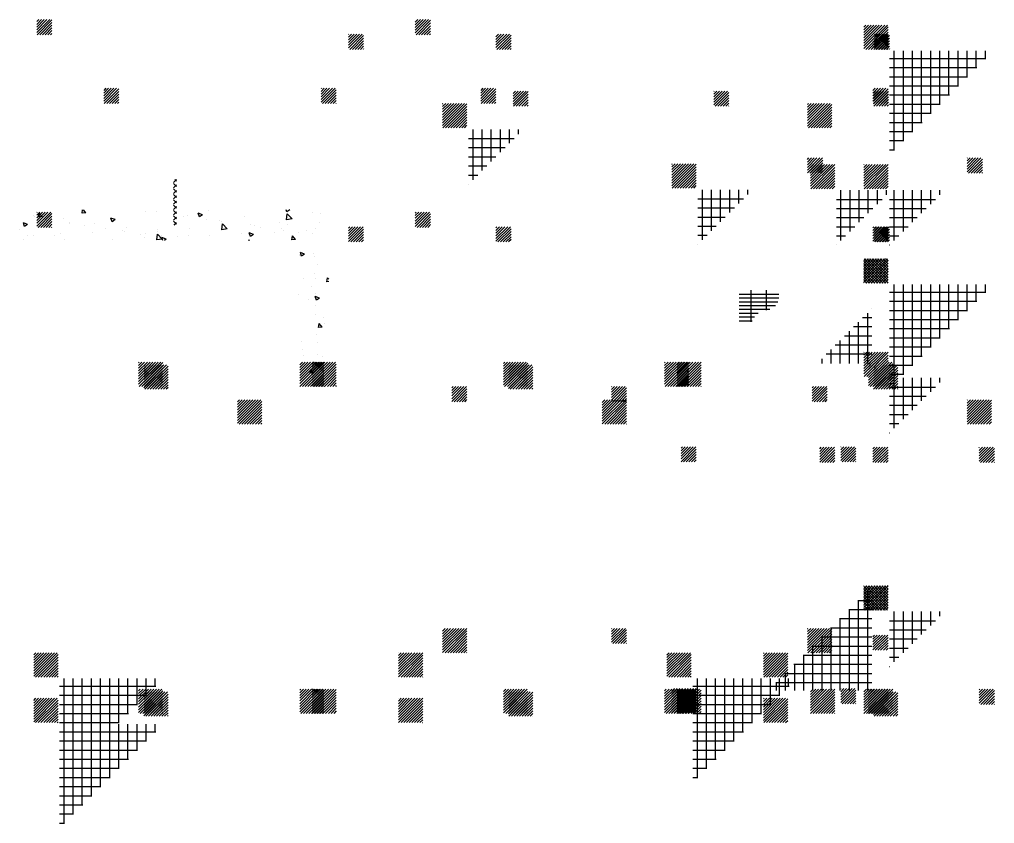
# Paper-space layout 'Layout1' of a CAD drawing. Extents: x -51516 to 7058931, y -29255 to 5150000.
# Drawn here: x -4208 to 11825, y 33993 to 47205 of the extents above; entities that cross this region are included whole.
import ezdxf

# ---------------------------------------------------------------- set-up
doc = ezdxf.new("R2010")
doc.units = 0
doc.header["$LTSCALE"] = 1000
doc.layers.get('0').update_dxf_attribs({"linetype": 'CONTINUOUS'})
doc.layers.add('COL', color=3, linetype='CONTINUOUS')

# ---------------------------------------------------------------- blocks, each defined once
blk = doc.blocks.new('*X')
at = {"color": 0}
for p, q in [((50500, 51472), (50528, 51500)), ((50550, 51450), (50500, 51500)), ((50500, 51384), (50550, 51434)), ((50550, 51362), (50500, 51412)), ((50500, 51295), (50550, 51345)), ((50550, 51273), (50500, 51323)), ((50500, 51207), (50550, 51257)), ((50550, 51185), (50500, 51235)), ((50500, 51119), (50550, 51169)), ((50550, 51097), (50500, 51147)), ((48641, 51000), (48688, 50968)), ((48688, 50968), (48699, 51000)), ((49970, 50993), (49970, 50993)), ((50500, 51030), (50550, 51080)), ((50550, 51008), (50500, 51058)), ((50500, 50942), (50550, 50992)), ((51995, 50955), (52033, 51000)), ((52055, 50950), (52046, 51000)), ((48127, 50948), (48127, 50948)), ((48272, 50954), (48272, 50954)), ((48602, 50854), (48680, 50935)), ((48602, 50854), (48691, 50840)), ((48691, 50840), (48680, 50935)), ((49386, 50893), (49386, 50893)), ((49798, 50830), (49798, 50830)), ((50006, 50836), (50006, 50836)), ((50076, 50921), (50146, 50948)), ((50076, 50921), (50126, 50888)), ((50126, 50888), (50146, 50948)), ((50318, 50905), (50318, 50905)), ((50385, 50886), (50385, 50886)), ((50550, 50920), (50500, 50970)), ((50500, 50854), (50550, 50904)), ((50550, 50831), (50500, 50881)), ((50831, 50976), (50831, 50976)), ((51017, 50969), (51017, 50969)), ((51513, 50841), (51583, 50868)), ((51513, 50841), (51563, 50808)), ((51563, 50808), (51583, 50868)), ((51995, 50955), (52055, 50950)), ((52357, 50852), (52357, 50852)), ((52713, 50892), (52761, 50950)), ((52713, 50892), (52772, 50887)), ((52772, 50887), (52761, 50950)), ((52844, 50897), (52844, 50897)), ((52862, 50916), (52862, 50916)), ((48148, 50789), (48148, 50789)), ((48220, 50693), (48220, 50693)), ((48681, 50767), (48681, 50767)), ((48746, 50670), (48746, 50670)), ((48780, 50696), (48780, 50696)), ((48803, 50793), (48803, 50793)), ((49124, 50720), (49124, 50720)), ((49215, 50744), (49215, 50744)), ((49293, 50766), (49293, 50766)), ((49670, 50689), (49748, 50770)), ((49670, 50689), (49759, 50675)), ((49759, 50675), (49748, 50770)), ((49749, 50721), (49749, 50721)), ((49756, 50803), (49756, 50803)), ((50283, 50699), (50283, 50699)), ((50500, 50765), (50550, 50815)), ((50543, 50750), (50500, 50793)), ((50817, 50676), (50817, 50676)), ((51324, 50707), (51324, 50707)), ((51678, 50697), (51678, 50697)), ((51843, 50782), (51843, 50782)), ((52014, 50741), (52014, 50741)), ((52261, 50797), (52261, 50797)), ((52264, 50774), (52264, 50774)), ((52643, 50824), (52643, 50824)), ((52950, 50761), (53020, 50788)), ((52950, 50761), (53000, 50728)), ((53000, 50728), (53020, 50788)), ((53084, 50678), (53084, 50678)), ((48260, 50621), (48260, 50621)), ((48358, 50655), (48358, 50655)), ((48495, 50637), (48495, 50637)), ((48548, 50517), (48596, 50574)), ((48548, 50517), (48608, 50511)), ((48608, 50511), (48596, 50574)), ((48892, 50632), (48892, 50632)), ((49236, 50599), (49306, 50626)), ((49236, 50599), (49285, 50565)), ((49285, 50565), (49306, 50626)), ((49304, 50500), (49313, 50511)), ((49315, 50500), (49313, 50511)), ((49426, 50610), (49426, 50610)), ((49960, 50587), (49960, 50587)), ((50305, 50573), (50305, 50573)), ((50494, 50565), (50494, 50565)), ((50673, 50519), (50743, 50546)), ((50673, 50519), (50701, 50500)), ((50727, 50500), (50743, 50546)), ((50737, 50523), (50815, 50604)), ((50737, 50523), (50826, 50509)), ((50753, 50575), (50753, 50575)), ((50826, 50509), (50815, 50604)), ((50819, 50643), (50819, 50643)), ((51004, 50608), (51004, 50608)), ((51028, 50542), (51028, 50542)), ((51095, 50597), (51095, 50597)), ((51351, 50654), (51351, 50654)), ((51383, 50658), (51383, 50658)), ((51561, 50519), (51561, 50519)), ((51884, 50631), (51884, 50631)), ((52345, 50519), (52345, 50519)), ((52418, 50609), (52418, 50609)), ((52501, 50577), (52501, 50577)), ((52850, 50583), (52850, 50583)), ((52952, 50586), (52952, 50586)), ((53012, 50512), (53012, 50512)), ((8800, 49812), (9188, 50200)), ((8800, 49856), (9144, 50200)), ((8800, 49901), (9099, 50200)), ((8800, 49945), (9055, 50200)), ((8800, 49989), (9011, 50200)), ((8800, 50033), (8967, 50200)), ((8800, 50077), (8923, 50200)), ((8800, 50122), (8878, 50200)), ((8800, 50166), (8834, 50200)), ((14800, 49802), (15198, 50200)), ((14800, 49846), (15154, 50200)), ((14800, 49890), (15110, 50200)), ((14800, 49934), (15066, 50200)), ((14800, 49979), (15021, 50200)), ((14800, 50023), (14977, 50200)), ((14800, 50067), (14933, 50200)), ((14800, 50111), (14889, 50200)), ((14800, 50155), (14845, 50200)), ((14800, 50200), (14800, 50200)), ((20800, 49836), (21164, 50200)), ((20800, 49880), (21120, 50200)), ((20800, 49924), (21076, 50200)), ((20800, 49968), (21032, 50200)), ((20800, 50012), (20988, 50200)), ((20800, 50057), (20943, 50200)), ((20800, 50101), (20899, 50200)), ((20800, 50145), (20855, 50200)), ((20800, 50189), (20811, 50200)), ((20809, 49800), (21200, 50191)), ((26800, 49825), (27175, 50200)), ((26800, 49869), (27131, 50200)), ((26800, 49914), (27086, 50200)), ((26800, 49958), (27042, 50200)), ((26800, 50002), (26998, 50200)), ((26800, 50046), (26954, 50200)), ((26800, 50090), (26910, 50200)), ((26800, 50135), (26865, 50200)), ((26800, 50179), (26821, 50200)), ((32800, 49815), (33185, 50200)), ((32800, 49859), (33141, 50200)), ((32800, 49903), (33097, 50200)), ((32800, 49947), (33053, 50200)), ((32800, 49992), (33008, 50200)), ((32800, 50036), (32964, 50200)), ((32800, 50080), (32920, 50200)), ((32800, 50124), (32876, 50200)), ((32800, 50168), (32832, 50200)), ((38800, 49804), (39196, 50200)), ((38800, 49849), (39151, 50200)), ((38800, 49893), (39107, 50200)), ((38800, 49937), (39063, 50200)), ((38800, 49981), (39019, 50200)), ((38800, 50025), (38975, 50200)), ((38800, 50070), (38930, 50200)), ((38800, 50114), (38886, 50200)), ((38800, 50158), (38842, 50200)), ((48232, 50243), (48232, 50243)), ((48248, 50288), (48248, 50288)), ((48395, 50276), (48465, 50303)), ((48395, 50276), (48445, 50243)), ((48445, 50243), (48465, 50303)), ((48482, 50258), (48482, 50258)), ((48483, 50276), (48483, 50276)), ((8832, 49800), (9200, 50168)), ((8876, 49800), (9200, 50124)), ((8920, 49800), (9200, 50080)), ((8965, 49800), (9200, 50035)), ((14842, 49800), (15200, 50158)), ((14887, 49800), (15200, 50113)), ((14931, 49800), (15200, 50069)), ((14975, 49800), (15200, 50025)), ((20853, 49800), (21200, 50147)), ((20897, 49800), (21200, 50103)), ((20941, 49800), (21200, 50059)), ((26819, 49800), (27200, 50181)), ((26863, 49800), (27200, 50137)), ((26907, 49800), (27200, 50093)), ((26952, 49800), (27200, 50048)), ((32829, 49800), (33200, 50171)), ((32874, 49800), (33200, 50126)), ((32918, 49800), (33200, 50082)), ((32962, 49800), (33200, 50038)), ((38840, 49800), (39200, 50160)), ((38884, 49800), (39200, 50116)), ((38928, 49800), (39200, 50072)), ((38972, 49800), (39200, 50028)), ((48179, 50096), (48179, 50096)), ((9009, 49800), (9200, 49991)), ((9053, 49800), (9200, 49947)), ((9097, 49800), (9200, 49903)), ((15019, 49800), (15200, 49981)), ((15063, 49800), (15200, 49937)), ((15108, 49800), (15200, 49892)), ((20985, 49800), (21200, 50015)), ((21030, 49800), (21200, 49970)), ((21074, 49800), (21200, 49926)), ((21118, 49800), (21200, 49882)), ((26996, 49800), (27200, 50004)), ((27040, 49800), (27200, 49960)), ((27084, 49800), (27200, 49916)), ((27128, 49800), (27200, 49872)), ((33006, 49800), (33200, 49994)), ((33050, 49800), (33200, 49950)), ((33095, 49800), (33200, 49905)), ((39017, 49800), (39200, 49983)), ((39061, 49800), (39200, 49939)), ((39105, 49800), (39200, 49895)), ((48000, 49864), (48017, 49885)), ((48029, 49822), (48017, 49885)), ((48220, 49881), (48220, 49881)), ((48236, 49955), (48236, 49955)), ((48418, 49877), (48418, 49877)), ((9141, 49800), (9200, 49859)), ((9186, 49800), (9200, 49814)), ((9300, 48143), (9300, 49775)), ((9450, 48293), (9450, 49775)), ((9600, 48443), (9600, 49775)), ((9750, 48593), (9750, 49775)), ((9900, 48743), (9900, 49775)), ((10050, 48893), (10050, 49775)), ((10200, 49043), (10200, 49775)), ((10350, 49193), (10350, 49775)), ((10500, 49343), (10500, 49775)), ((10650, 49493), (10650, 49775)), ((10800, 49643), (10800, 49775)), ((15152, 49800), (15200, 49848)), ((15196, 49800), (15200, 49804)), ((21162, 49800), (21200, 49838)), ((27173, 49800), (27200, 49827)), ((33139, 49800), (33200, 49861)), ((33183, 49800), (33200, 49817)), ((39149, 49800), (39200, 49851)), ((39193, 49800), (39200, 49807)), ((48000, 49824), (48029, 49822)), ((48288, 49747), (48288, 49747)), ((9225, 49650), (10807, 49650)), ((48152, 49551), (48222, 49578)), ((48152, 49551), (48202, 49518)), ((48202, 49518), (48222, 49578)), ((48224, 49622), (48224, 49622)), ((48499, 49613), (48499, 49613)), ((9225, 49500), (10657, 49500)), ((48217, 49427), (48217, 49427)), ((48335, 49537), (48335, 49537)), ((9225, 49350), (10507, 49350)), ((48089, 49239), (48089, 49239)), ((48212, 49289), (48212, 49289)), ((9225, 49200), (10357, 49200)), ((48072, 49142), (48072, 49142)), ((48108, 49075), (48156, 49132)), ((48108, 49075), (48168, 49070)), ((48168, 49070), (48156, 49132)), ((9225, 49050), (10207, 49050)), ((48199, 48957), (48199, 48957)), ((9225, 48900), (10057, 48900)), ((9225, 48750), (9907, 48750)), ((48176, 48830), (48176, 48830)), ((48441, 48831), (48441, 48831)), ((9225, 48600), (9757, 48600)), ((48105, 48594), (48105, 48594)), ((48187, 48624), (48187, 48624)), ((48415, 48610), (48415, 48610)), ((48428, 48705), (48428, 48705)), ((9225, 48450), (9607, 48450)), ((48178, 48437), (48178, 48437)), ((48428, 48470), (48428, 48470)), ((9225, 48300), (9457, 48300)), ((48247, 48323), (48295, 48380)), ((48247, 48323), (48307, 48317)), ((48307, 48317), (48295, 48380)), ((9225, 48150), (9307, 48150)), ((8800, 44465), (9160, 44825)), ((8800, 44509), (9116, 44825)), ((8800, 44553), (9072, 44825)), ((8800, 44597), (9028, 44825)), ((8800, 44641), (8984, 44825)), ((8800, 44686), (8939, 44825)), ((8800, 44730), (8895, 44825)), ((8800, 44774), (8851, 44825)), ((8800, 44818), (8807, 44825)), ((8804, 44425), (9200, 44821)), ((8849, 44425), (9200, 44776)), ((14800, 44454), (15171, 44825)), ((14800, 44498), (15127, 44825)), ((14800, 44543), (15082, 44825)), ((14800, 44587), (15038, 44825)), ((14800, 44631), (14994, 44825)), ((14800, 44675), (14950, 44825)), ((14800, 44719), (14906, 44825)), ((14800, 44764), (14861, 44825)), ((14800, 44808), (14817, 44825)), ((14815, 44425), (15200, 44810)), ((14859, 44425), (15200, 44766)), ((20800, 44444), (21181, 44825)), ((20800, 44488), (21137, 44825)), ((20800, 44532), (21093, 44825)), ((20800, 44576), (21049, 44825)), ((20800, 44621), (21004, 44825)), ((20800, 44665), (20960, 44825)), ((20800, 44709), (20916, 44825)), ((20800, 44753), (20872, 44825)), ((20800, 44797), (20828, 44825)), ((20825, 44425), (21200, 44800)), ((20870, 44425), (21200, 44755)), ((26800, 44433), (27192, 44825)), ((26800, 44478), (27147, 44825)), ((26800, 44522), (27103, 44825)), ((26800, 44566), (27059, 44825)), ((26800, 44610), (27015, 44825)), ((26800, 44654), (26971, 44825)), ((26800, 44699), (26926, 44825)), ((26800, 44743), (26882, 44825)), ((26800, 44787), (26838, 44825)), ((26836, 44425), (27200, 44789)), ((26880, 44425), (27200, 44745)), ((32800, 44467), (33158, 44825)), ((32800, 44511), (33114, 44825)), ((32800, 44556), (33069, 44825)), ((32800, 44600), (33025, 44825)), ((32800, 44644), (32981, 44825)), ((32800, 44688), (32937, 44825)), ((32800, 44732), (32893, 44825)), ((32800, 44777), (32848, 44825)), ((32800, 44821), (32804, 44825)), ((32802, 44425), (33200, 44823)), ((32846, 44425), (33200, 44779)), ((32890, 44425), (33200, 44735)), ((38800, 44457), (39168, 44825)), ((38800, 44501), (39124, 44825)), ((38800, 44545), (39080, 44825)), ((38800, 44589), (39036, 44825)), ((38800, 44634), (38991, 44825)), ((38800, 44678), (38947, 44825)), ((38800, 44722), (38903, 44825)), ((38800, 44766), (38859, 44825)), ((38800, 44810), (38815, 44825)), ((38812, 44425), (39200, 44813)), ((38857, 44425), (39200, 44768)), ((8893, 44425), (9200, 44732)), ((8937, 44425), (9200, 44688)), ((8981, 44425), (9200, 44644)), ((9025, 44425), (9200, 44600)), ((14903, 44425), (15200, 44722)), ((14947, 44425), (15200, 44678)), ((14992, 44425), (15200, 44633)), ((15036, 44425), (15200, 44589)), ((20914, 44425), (21200, 44711)), ((20958, 44425), (21200, 44667)), ((21002, 44425), (21200, 44623)), ((21046, 44425), (21200, 44579)), ((26924, 44425), (27200, 44701)), ((26968, 44425), (27200, 44657)), ((27012, 44425), (27200, 44613)), ((32935, 44425), (33200, 44690)), ((32979, 44425), (33200, 44646)), ((33023, 44425), (33200, 44602)), ((38901, 44425), (39200, 44724)), ((38945, 44425), (39200, 44680)), ((38989, 44425), (39200, 44636)), ((39033, 44425), (39200, 44592)), ((9070, 44425), (9200, 44555)), ((9114, 44425), (9200, 44511)), ((9158, 44425), (9200, 44467)), ((15080, 44425), (15200, 44545)), ((15124, 44425), (15200, 44501)), ((15168, 44425), (15200, 44457)), ((21090, 44425), (21200, 44535)), ((21135, 44425), (21200, 44490)), ((21179, 44425), (21200, 44446)), ((27057, 44425), (27200, 44568)), ((27101, 44425), (27200, 44524)), ((27145, 44425), (27200, 44480)), ((27189, 44425), (27200, 44436)), ((33067, 44425), (33200, 44558)), ((33111, 44425), (33200, 44514)), ((33155, 44425), (33200, 44470)), ((39078, 44425), (39200, 44547)), ((39122, 44425), (39200, 44503)), ((39166, 44425), (39200, 44459)), ((9300, 43573), (9300, 44400)), ((9450, 43723), (9450, 44400)), ((9600, 43873), (9600, 44400)), ((9750, 44023), (9750, 44400)), ((9900, 44173), (9900, 44400)), ((10050, 44323), (10050, 44400)), ((9225, 44250), (9977, 44250)), ((9225, 44100), (9827, 44100)), ((9225, 43950), (9677, 43950)), ((9225, 43800), (9527, 43800)), ((9225, 43650), (9377, 43650)), ((9225, 43500), (9227, 43500)), ((23500, 42238), (23712, 42450)), ((23500, 42283), (23667, 42450)), ((23500, 42327), (23623, 42450)), ((23500, 42371), (23579, 42450)), ((23500, 42415), (23535, 42450)), ((23506, 42200), (23750, 42444)), ((23550, 42200), (23750, 42400)), ((23594, 42200), (23750, 42356)), ((29725, 42232), (29943, 42450)), ((29725, 42276), (29899, 42450)), ((29725, 42320), (29855, 42450)), ((29725, 42365), (29810, 42450)), ((29725, 42409), (29766, 42450)), ((29737, 42200), (29975, 42438)), ((29781, 42200), (29975, 42394)), ((29826, 42200), (29975, 42349)), ((23638, 42200), (23750, 42312)), ((23683, 42200), (23750, 42267)), ((23727, 42200), (23750, 42223)), ((29870, 42200), (29975, 42305)), ((29914, 42200), (29975, 42261)), ((29958, 42200), (29975, 42217)), ((8950, 39930), (9195, 40175)), ((8950, 39974), (9151, 40175)), ((8950, 40019), (9106, 40175)), ((8950, 40063), (9062, 40175)), ((8950, 40107), (9018, 40175)), ((8950, 40151), (8974, 40175)), ((8989, 39925), (9200, 40136)), ((9033, 39925), (9200, 40092)), ((11575, 39948), (11802, 40175)), ((11575, 39992), (11758, 40175)), ((11575, 40036), (11714, 40175)), ((11575, 40080), (11670, 40175)), ((11575, 40124), (11626, 40175)), ((11575, 40169), (11581, 40175)), ((11597, 39925), (11825, 40153)), ((11641, 39925), (11825, 40109)), ((14875, 39933), (15117, 40175)), ((14875, 39977), (15073, 40175)), ((14875, 40021), (15029, 40175)), ((14875, 40066), (14984, 40175)), ((14875, 40110), (14940, 40175)), ((14875, 40154), (14896, 40175)), ((14911, 39925), (15125, 40139)), ((14955, 39925), (15125, 40095)), ((36175, 39932), (36418, 40175)), ((36175, 39976), (36374, 40175)), ((36175, 40020), (36330, 40175)), ((36175, 40064), (36286, 40175)), ((36175, 40108), (36242, 40175)), ((36175, 40152), (36198, 40175)), ((36213, 39925), (36425, 40137)), ((36257, 39925), (36425, 40093)), ((38800, 39949), (39026, 40175)), ((38800, 39993), (38982, 40175)), ((38800, 40037), (38938, 40175)), ((38800, 40082), (38893, 40175)), ((38800, 40126), (38849, 40175)), ((38800, 40170), (38805, 40175)), ((38820, 39925), (39050, 40155)), ((38864, 39925), (39050, 40111)), ((9077, 39925), (9200, 40048)), ((9122, 39925), (9200, 40003)), ((9166, 39925), (9200, 39959)), ((11685, 39925), (11825, 40065)), ((11729, 39925), (11825, 40021)), ((11773, 39925), (11825, 39977)), ((11818, 39925), (11825, 39932)), ((14999, 39925), (15125, 40051)), ((15044, 39925), (15125, 40006)), ((15088, 39925), (15125, 39962)), ((36301, 39925), (36425, 40049)), ((36345, 39925), (36425, 40005)), ((36389, 39925), (36425, 39961)), ((38909, 39925), (39050, 40066)), ((38953, 39925), (39050, 40022)), ((38997, 39925), (39050, 39978)), ((39041, 39925), (39050, 39934)), ((23500, 39056), (23729, 39285)), ((23500, 39101), (23684, 39285)), ((23500, 39145), (23640, 39285)), ((23500, 39189), (23596, 39285)), ((23500, 39233), (23552, 39285)), ((23500, 39277), (23508, 39285)), ((29725, 39050), (29960, 39285)), ((29725, 39094), (29916, 39285)), ((29725, 39138), (29872, 39285)), ((29725, 39183), (29827, 39285)), ((29725, 39227), (29783, 39285)), ((29725, 39271), (29739, 39285)), ((23523, 39035), (23750, 39262)), ((23567, 39035), (23750, 39218)), ((23611, 39035), (23750, 39174)), ((23655, 39035), (23750, 39130)), ((29754, 39035), (29975, 39256)), ((29798, 39035), (29975, 39212)), ((29843, 39035), (29975, 39167)), ((29887, 39035), (29975, 39123)), ((23700, 39035), (23750, 39085)), ((23744, 39035), (23750, 39041)), ((29931, 39035), (29975, 39079)), ((35250, 37483), (35250, 38000)), ((35500, 37672), (35500, 38000)), ((35050, 37938), (35702, 37938)), ((35050, 37875), (35702, 37875)), ((35050, 37812), (35685, 37812)), ((35050, 37750), (35645, 37750)), ((35050, 37688), (35557, 37688)), ((35050, 37625), (35362, 37625)), ((35050, 37562), (35305, 37562)), ((35050, 37500), (35266, 37500)), ((8800, 35803), (9197, 36200)), ((8800, 35847), (9153, 36200)), ((8800, 35891), (9109, 36200)), ((8800, 35935), (9065, 36200)), ((8800, 35979), (9021, 36200)), ((8800, 36024), (8976, 36200)), ((8800, 36068), (8932, 36200)), ((8800, 36112), (8888, 36200)), ((8800, 36156), (8844, 36200)), ((8842, 35800), (9200, 36158)), ((8886, 35800), (9200, 36114)), ((11575, 35970), (11805, 36200)), ((11575, 36014), (11761, 36200)), ((11575, 36059), (11716, 36200)), ((11575, 36103), (11672, 36200)), ((11575, 36147), (11628, 36200)), ((11575, 36191), (11584, 36200)), ((11599, 35950), (11825, 36176)), ((11643, 35950), (11825, 36132)), ((11687, 35950), (11825, 36088)), ((14800, 35836), (15164, 36200)), ((14800, 35881), (15119, 36200)), ((14800, 35925), (15075, 36200)), ((14800, 35969), (15031, 36200)), ((14800, 36013), (14987, 36200)), ((14800, 36057), (14943, 36200)), ((14800, 36102), (14898, 36200)), ((14800, 36146), (14854, 36200)), ((14800, 36190), (14810, 36200)), ((14808, 35800), (15200, 36192)), ((14852, 35800), (15200, 36148)), ((14896, 35800), (15200, 36104)), ((26800, 35816), (27184, 36200)), ((26800, 35860), (27140, 36200)), ((26800, 35904), (27096, 36200)), ((26800, 35948), (27052, 36200)), ((26800, 35992), (27008, 36200)), ((26800, 36037), (26963, 36200)), ((26800, 36081), (26919, 36200)), ((26800, 36125), (26875, 36200)), ((26800, 36169), (26831, 36200)), ((26829, 35800), (27200, 36171)), ((26873, 35800), (27200, 36127)), ((26917, 35800), (27200, 36083)), ((32800, 35805), (33195, 36200)), ((32800, 35849), (33151, 36200)), ((32800, 35894), (33106, 36200)), ((32800, 35938), (33062, 36200)), ((32800, 35982), (33018, 36200)), ((32800, 36026), (32974, 36200)), ((32800, 36070), (32930, 36200)), ((32800, 36115), (32885, 36200)), ((32800, 36159), (32841, 36200)), ((32839, 35800), (33200, 36161)), ((32883, 35800), (33200, 36117)), ((38800, 35839), (39161, 36200)), ((38800, 35883), (39117, 36200)), ((38800, 35927), (39073, 36200)), ((38800, 35972), (39028, 36200)), ((38800, 36016), (38984, 36200)), ((38800, 36060), (38940, 36200)), ((38800, 36104), (38896, 36200)), ((38800, 36148), (38852, 36200)), ((38800, 36193), (38807, 36200)), ((38805, 35800), (39200, 36195)), ((38849, 35800), (39200, 36151)), ((38894, 35800), (39200, 36106)), ((8930, 35800), (9200, 36070)), ((8974, 35800), (9200, 36026)), ((9018, 35800), (9200, 35982)), ((9063, 35800), (9200, 35937)), ((11732, 35950), (11825, 36043)), ((11776, 35950), (11825, 35999)), ((11820, 35950), (11825, 35955)), ((14940, 35800), (15200, 36060)), ((14985, 35800), (15200, 36015)), ((15029, 35800), (15200, 35971)), ((15073, 35800), (15200, 35927)), ((26961, 35800), (27200, 36039)), ((27005, 35800), (27200, 35995)), ((27050, 35800), (27200, 35950)), ((32927, 35800), (33200, 36073)), ((32972, 35800), (33200, 36028)), ((33016, 35800), (33200, 35984)), ((33060, 35800), (33200, 35940)), ((38938, 35800), (39200, 36062)), ((38982, 35800), (39200, 36018)), ((39026, 35800), (39200, 35974)), ((39070, 35800), (39200, 35930)), ((9107, 35800), (9200, 35893)), ((9151, 35800), (9200, 35849)), ((9195, 35800), (9200, 35805)), ((15117, 35800), (15200, 35883)), ((15161, 35800), (15200, 35839)), ((27094, 35800), (27200, 35906)), ((27138, 35800), (27200, 35862)), ((27182, 35800), (27200, 35818)), ((33104, 35800), (33200, 35896)), ((33148, 35800), (33200, 35852)), ((33193, 35800), (33200, 35807)), ((39115, 35800), (39200, 35885)), ((39159, 35800), (39200, 35841))]:
    blk.add_line(p, q, dxfattribs=at)

psp = doc.layouts.get("Layout1")

# ---------------------------------------------------------------- block references
at = {"color": 0}
for p in [(-27424, 4755), (-6050, 1000), (0, 0), (876, 0), (-12775, -13400), (-2361, -13400), (-12775, -14150)]:
    psp.add_blockref('*X', p, dxfattribs=at)
at = {"layer": 'COL', "color": 0, "rotation": 180}
for p in [(24951, 86000), (33601, 86000), (39801, 86000), (19034, 85954)]:
    psp.add_blockref('*X', p, dxfattribs=at)
at = {"layer": 'COL', "color": 0}
for p in [(-2279, 9), (876, 0), (876, 0), (876, 0), (876, 0), (876, 0), (876, 0), (876, 0), (876, 0), (876, 0), (876, 0), (876, 0), (876, 0), (876, 0), (876, 0), (876, 0), (876, 0), (876, 0), (876, 0), (876, 0), (876, 0), (876, 0), (876, 0), (876, 0), (876, 0), (876, 0), (876, 0), (876, 0), (876, 0), (876, 0), (876, -3085), (876, -6925)]:
    psp.add_blockref('*X', p, dxfattribs=at)
at = {"layer": 'COL', "color": 0, "xscale": -1}
psp.add_blockref('*X', (48876, -6925), dxfattribs=at)

doc.saveas('drawing.dxf')
